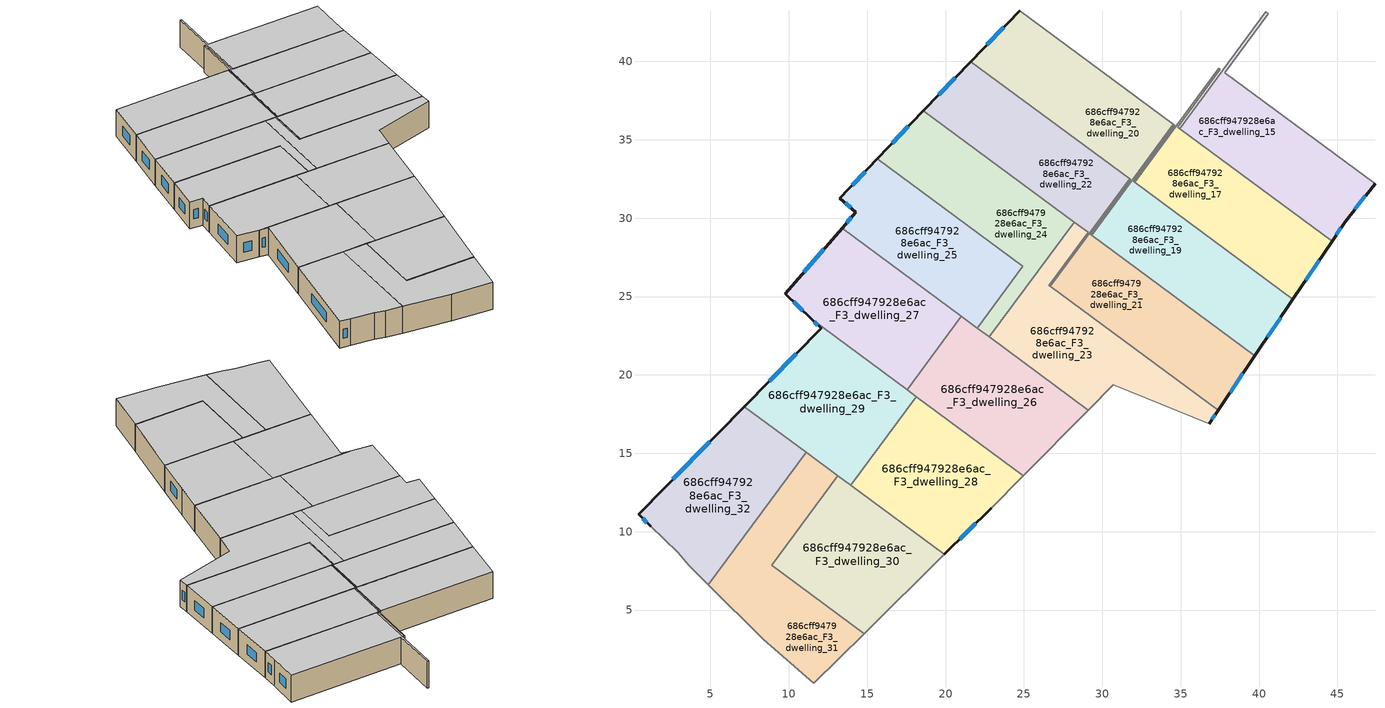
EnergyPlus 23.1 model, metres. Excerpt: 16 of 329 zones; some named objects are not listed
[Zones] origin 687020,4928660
686cff947928e6ac_F3_dwelling_15
 floor to 686cff947928e6ac_F2_dwelling_15 (EU_floor_Construction): 40.58,43.06 37.8,39.29 47.4,32.21 45.5,29.79 44.66,28.53 34.94,35.7 40.44,43.16 z9
 wall outside (EU_wall_Construction): 44.66,28.53 45.5,29.79 47.4,32.21 z9:12
 wall to 686cff947928e6ac_F3_dwelling_17 (EU_wall_Construction): 34.94,35.7 44.66,28.53 z9:12
 wall to 686cff947928e6ac_F3_dwelling_16 (EU_wall_Construction): 40.44,43.16 34.94,35.7 z9:12
 wall to 686cff947928e6ac_F3_dwelling_14 (EU_wall_Construction): 47.4,32.21 37.8,39.29 40.58,43.06 z9:12
 wall to 686cff947928e6ac_F3_dwelling_12 (EU_wall_Construction): 40.58,43.06 40.44,43.16 z9:12
 window (EU_Window_Construction): 46.12,30.57 46.78,31.42 / 44.93,28.94 45.23,29.38 z9.98:11.02
 ceiling to 686cff947928e6ac_F4_dwelling_15 (EU_floor_Construction): 45.5,29.79 47.4,32.21 37.8,39.29 40.58,43.06 40.44,43.16 34.94,35.7 44.66,28.53 z12
686cff947928e6ac_F3_dwelling_17
 floor to 686cff947928e6ac_F2_dwelling_17 (EU_floor_Construction): 37.53,39.5 34.8,35.8 34.94,35.7 44.66,28.53 42.16,24.82 32.06,32.28 37.44,39.56 z9
 wall outside (EU_wall_Construction): 42.16,24.82 44.66,28.53 z9:12
 wall to 686cff947928e6ac_F3_dwelling_18 (EU_wall_Construction): 37.44,39.56 32.06,32.28 z9:12
 wall to 686cff947928e6ac_F3_dwelling_16 (EU_wall_Construction): 34.94,35.7 34.8,35.8 37.53,39.5 37.44,39.56 z9:12
 wall to 686cff947928e6ac_F3_dwelling_19 (EU_wall_Construction): 32.06,32.28 42.16,24.82 z9:12
 window (EU_Window_Construction): 42.97,26.03 43.84,27.32 z9.98:11.02
 ceiling to 686cff947928e6ac_F4_dwelling_17 (EU_floor_Construction): 42.16,24.82 44.66,28.53 34.94,35.7 34.8,35.8 37.53,39.5 37.44,39.56 32.06,32.28 z12
686cff947928e6ac_F3_dwelling_19
 floor to 686cff947928e6ac_F2_dwelling_19 (EU_floor_Construction): 34.62,35.94 31.97,32.35 42.16,24.82 39.74,21.23 29.32,28.93 34.54,36 z9
 wall outside (EU_wall_Construction): 39.74,21.23 42.16,24.82 z9:12
 wall to 686cff947928e6ac_F3_dwelling_20 (EU_wall_Construction): 34.54,36 29.32,28.93 z9:12
 wall to 686cff947928e6ac_F3_dwelling_18 (EU_wall_Construction): 32.06,32.28 31.97,32.35 34.62,35.94 34.54,36 z9:12
 wall to 686cff947928e6ac_F3_dwelling_21 (EU_wall_Construction): 29.32,28.93 39.74,21.23 z9:12
 window (EU_Window_Construction): 40.53,22.4 41.37,23.66 z9.98:11.02
 ceiling to 686cff947928e6ac_F4_dwelling_19 (EU_floor_Construction): 39.74,21.23 42.16,24.82 31.97,32.35 34.62,35.94 34.54,36 29.32,28.93 z12
686cff947928e6ac_F3_dwelling_20
 floor to 686cff947928e6ac_F2_dwelling_20 (EU_floor_Construction): 34.54,36 29.32,28.93 29.24,28.98 31.81,32.47 21.62,40 24.73,43.24 z9
 wall outside (EU_wall_Construction): 24.73,43.24 21.62,40 z9:12
 wall to 686cff947928e6ac_F3_dwelling_21 (EU_wall_Construction): 31.74,32.52 31.81,32.47 29.24,28.98 29.32,28.93 z9:12
 wall to 686cff947928e6ac_F3_dwelling_18 (EU_wall_Construction): 34.54,36 24.73,43.24 z9:12
 wall to 686cff947928e6ac_F3_dwelling_22 (EU_wall_Construction): 21.62,40 31.74,32.52 z9:12
 window (EU_Window_Construction): 23.72,42.19 22.63,41.05 z9.98:11.02
 ceiling to 686cff947928e6ac_F4_dwelling_20 (EU_floor_Construction): 31.81,32.47 29.24,28.98 29.32,28.93 34.54,36 24.73,43.24 21.62,40 z12
686cff947928e6ac_F3_dwelling_21
 floor to 686cff947928e6ac_F2_dwelling_21 (EU_floor_Construction): 31.81,32.47 29.24,28.98 39.74,21.23 37.39,17.74 26.67,25.65 31.74,32.52 z9
 wall outside (EU_wall_Construction): 37.39,17.74 39.74,21.23 z9:12
 wall to 686cff947928e6ac_F3_dwelling_22 (EU_wall_Construction): 31.74,32.52 26.67,25.65 z9:12
 wall to 686cff947928e6ac_F3_dwelling_23 (EU_wall_Construction): 26.67,25.65 37.39,17.74 z9:12
 window (EU_Window_Construction): 38.15,18.87 38.98,20.09 z9.98:11.02
 ceiling to 686cff947928e6ac_F4_dwelling_21 (EU_floor_Construction): 37.39,17.74 39.74,21.23 29.24,28.98 31.81,32.47 31.74,32.52 26.67,25.65 z12
686cff947928e6ac_F3_dwelling_22
 floor to 686cff947928e6ac_F2_dwelling_22 (EU_floor_Construction): 31.74,32.52 26.67,25.65 26.59,25.71 29.09,29.09 18.59,36.85 21.62,40 z9
 wall outside (EU_wall_Construction): 21.62,40 18.59,36.85 z9:12
 wall to 686cff947928e6ac_F3_dwelling_23 (EU_wall_Construction): 28.2,29.75 29.09,29.09 26.59,25.71 26.67,25.65 z9:12
 wall to 686cff947928e6ac_F3_dwelling_24 (EU_wall_Construction): 18.59,36.85 28.2,29.75 z9:12
 window (EU_Window_Construction): 20.63,38.97 19.58,37.87 z9.98:11.02
 ceiling to 686cff947928e6ac_F4_dwelling_22 (EU_floor_Construction): 29.09,29.09 26.59,25.71 26.67,25.65 31.74,32.52 21.62,40 18.59,36.85 z12
686cff947928e6ac_F3_dwelling_23
 floor to 686cff947928e6ac_F2_dwelling_23 (EU_floor_Construction): 29.09,29.09 26.59,25.71 37.39,17.74 36.81,16.89 30.69,19.37 29.11,17.76 22.79,22.43 28.2,29.75 z9
 wall outside (EU_wall_Construction): 36.81,16.89 37.39,17.74 z9:12
 wall adiabatic (EU_wall_Construction): 29.11,17.76 30.69,19.37 36.81,16.89 z9:12
 wall to 686cff947928e6ac_F3_dwelling_24 (EU_wall_Construction): 28.2,29.75 22.79,22.43 z9:12
 wall to 686cff947928e6ac_F3_dwelling_26 (EU_wall_Construction): 22.79,22.43 29.11,17.76 z9:12
 window (EU_Window_Construction): 37,17.16 37.2,17.46 z9.98:11.02
 ceiling to 686cff947928e6ac_F4_dwelling_23 (EU_floor_Construction): 36.81,16.89 37.39,17.74 26.59,25.71 29.09,29.09 28.2,29.75 22.79,22.43 29.11,17.76 30.69,19.37 z12
686cff947928e6ac_F3_dwelling_24
 floor to 686cff947928e6ac_F2_dwelling_24 (EU_floor_Construction): 28.2,29.75 22.79,22.43 22.03,22.99 24.94,26.93 15.66,33.79 18.59,36.85 z9
 wall outside (EU_wall_Construction): 18.59,36.85 15.66,33.79 z9:12
 wall to 686cff947928e6ac_F3_dwelling_25 (EU_wall_Construction): 15.66,33.79 24.94,26.93 22.03,22.99 z9:12
 wall to 686cff947928e6ac_F3_dwelling_26 (EU_wall_Construction): 22.03,22.99 22.79,22.43 z9:12
 window (EU_Window_Construction): 17.64,35.85 16.61,34.78 z9.98:11.02
 ceiling to 686cff947928e6ac_F4_dwelling_24 (EU_floor_Construction): 22.79,22.43 28.2,29.75 18.59,36.85 15.66,33.79 24.94,26.93 22.03,22.99 z12
686cff947928e6ac_F3_dwelling_25
 floor to 686cff947928e6ac_F2_dwelling_25 (EU_floor_Construction): 24.94,26.93 22.03,22.99 13.4,29.37 14.29,30.39 13.26,31.29 15.66,33.79 z9
 wall outside (EU_wall_Construction): 15.66,33.79 13.26,31.29 14.29,30.39 13.4,29.37 z9:12
 wall to 686cff947928e6ac_F3_dwelling_27 (EU_wall_Construction): 13.4,29.37 21.02,23.74 z9:12
 wall to 686cff947928e6ac_F3_dwelling_26 (EU_wall_Construction): 21.02,23.74 22.03,22.99 z9:12
 window (EU_Window_Construction): 14,30.05 13.69,29.7 / 13.59,30.99 13.95,30.68 / 14.87,32.97 14.04,32.1 z9.98:11.02
 ceiling to 686cff947928e6ac_F4_dwelling_25 (EU_floor_Construction): 22.03,22.99 24.94,26.93 15.66,33.79 13.26,31.29 14.29,30.39 13.4,29.37 z12
686cff947928e6ac_F3_dwelling_26
 floor to 686cff947928e6ac_F2_dwelling_26 (EU_floor_Construction): 29.11,17.76 24.97,13.58 17.56,19.06 21.02,23.74 z9
 wall to 686cff947928e6ac_F3_dwelling_27 (EU_wall_Construction): 21.02,23.74 17.56,19.06 z9:12
 wall adiabatic (EU_wall_Construction): 24.97,13.58 29.11,17.76 z9:12
 wall to 686cff947928e6ac_F3_dwelling_28 (EU_wall_Construction): 18.15,18.62 24.97,13.58 z9:12
 wall to 686cff947928e6ac_F3_dwelling_29 (EU_wall_Construction): 17.56,19.06 18.15,18.62 z9:12
 ceiling to 686cff947928e6ac_F4_dwelling_26 (EU_floor_Construction): 24.97,13.58 29.11,17.76 21.02,23.74 17.56,19.06 z12
686cff947928e6ac_F3_dwelling_27
 floor to 686cff947928e6ac_F2_dwelling_27 (EU_floor_Construction): 21.02,23.74 17.56,19.06 11.43,23.59 9.78,25.2 13.4,29.37 z9
 wall outside (EU_wall_Construction): 13.4,29.37 9.78,25.2 11.43,23.59 z9:12
 wall to 686cff947928e6ac_F3_dwelling_29 (EU_wall_Construction): 11.43,23.59 17.56,19.06 z9:12
 window (EU_Window_Construction): 10.31,24.67 10.89,24.11 / 12.22,28.01 10.95,26.55 z9.98:11.02
 ceiling to 686cff947928e6ac_F4_dwelling_27 (EU_floor_Construction): 17.56,19.06 21.02,23.74 13.4,29.37 9.78,25.2 11.43,23.59 z12
686cff947928e6ac_F3_dwelling_28
 floor to 686cff947928e6ac_F2_dwelling_28 (EU_floor_Construction): 24.97,13.58 22.9,11.49 19.93,8.55 13.96,12.96 18.15,18.62 z9
 wall outside (EU_wall_Construction): 19.93,8.55 22.9,11.49 z9:12
 wall adiabatic (EU_wall_Construction): 22.9,11.49 24.97,13.58 z9:12
 wall to 686cff947928e6ac_F3_dwelling_29 (EU_wall_Construction): 18.15,18.62 13.96,12.96 z9:12
 wall to 686cff947928e6ac_F3_dwelling_30 (EU_wall_Construction): 13.96,12.96 19.93,8.55 z9:12
 window (EU_Window_Construction): 20.9,9.51 21.94,10.53 z9.98:11.02
 ceiling to 686cff947928e6ac_F4_dwelling_28 (EU_floor_Construction): 22.9,11.49 24.97,13.58 18.15,18.62 13.96,12.96 19.93,8.55 z12
686cff947928e6ac_F3_dwelling_29
 floor to 686cff947928e6ac_F2_dwelling_29 (EU_floor_Construction): 18.15,18.62 13.96,12.96 7.17,17.98 12.06,22.97 11.43,23.59 z9
 wall outside (EU_wall_Construction): 11.43,23.59 12.06,22.97 7.17,17.98 z9:12
 wall to 686cff947928e6ac_F3_dwelling_32 (EU_wall_Construction): 7.17,17.98 11.11,15.07 z9:12
 wall to 686cff947928e6ac_F3_dwelling_31 (EU_wall_Construction): 11.11,15.07 13.12,13.58 z9:12
 wall to 686cff947928e6ac_F3_dwelling_30 (EU_wall_Construction): 13.12,13.58 13.96,12.96 z9:12
 window (EU_Window_Construction): 11.63,23.39 11.86,23.17 / 10.47,21.34 8.76,19.6 z9.98:11.02
 ceiling to 686cff947928e6ac_F4_dwelling_29 (EU_floor_Construction): 13.96,12.96 18.15,18.62 11.43,23.59 12.06,22.97 7.17,17.98 z12
686cff947928e6ac_F3_dwelling_30
 floor to 686cff947928e6ac_F2_dwelling_30 (EU_floor_Construction): 19.93,8.55 14.82,3.51 8.91,7.87 13.12,13.58 z9
 wall adiabatic (EU_wall_Construction): 14.82,3.51 19.93,8.55 z9:12
 wall to 686cff947928e6ac_F3_dwelling_31 (EU_wall_Construction): 13.12,13.58 8.91,7.87 14.82,3.51 z9:12
 ceiling to 686cff947928e6ac_F4_dwelling_30 (EU_floor_Construction): 19.93,8.55 13.12,13.58 8.91,7.87 14.82,3.51 z12
686cff947928e6ac_F3_dwelling_31
 floor to 686cff947928e6ac_F2_dwelling_31 (EU_floor_Construction): 13.12,13.58 8.91,7.87 14.82,3.51 11.59,0.33 8.38,3.13 4.86,6.61 11.11,15.07 z9
 wall adiabatic (EU_wall_Construction): 4.86,6.61 8.38,3.13 11.59,0.33 14.82,3.51 z9:12
 wall to 686cff947928e6ac_F3_dwelling_32 (EU_wall_Construction): 11.11,15.07 4.86,6.61 z9:12
 ceiling to 686cff947928e6ac_F4_dwelling_31 (EU_floor_Construction): 14.82,3.51 8.91,7.87 13.12,13.58 11.11,15.07 4.86,6.61 8.38,3.13 11.59,0.33 z12
686cff947928e6ac_F3_dwelling_32
 floor to 686cff947928e6ac_F2_dwelling_32 (EU_floor_Construction): 11.11,15.07 4.86,6.61 3.64,7.81 2.91,8.69 1.2,10.34 0.42,11.11 7.17,17.98 z9
 wall outside (EU_wall_Construction): 7.17,17.98 0.42,11.11 1.2,10.34 z9:12
 wall adiabatic (EU_wall_Construction): 1.2,10.34 2.91,8.69 3.64,7.81 4.86,6.61 z9:12
 window (EU_Window_Construction): 0.67,10.86 0.95,10.59 / 4.97,15.74 2.61,13.34 z9.98:11.02
 ceiling to 686cff947928e6ac_F4_dwelling_32 (EU_floor_Construction): 4.86,6.61 11.11,15.07 7.17,17.98 0.42,11.11 1.2,10.34 2.91,8.69 3.64,7.81 z12
[Building]
EU S2 Campaign: North Axis=0; Terrain=City; Solar Distribution=FullExterior
[Site:Location]
Bologna: Latitude=44.5; Longitude=11.25; Time Zone=1; Elevation=37
[SizingPeriod:WeatherFileDays]
AnnualSizingPeriod: Begin Month=1; Begin Day of Month=1; End Month=12; End Day of Month=31; Day of Week for Start Day=Monday; Use Weather File Daylight Saving Period=No; Use Weather File Rain and Snow Indicators=No
[MATERIAL]
EU_InternalMass_Material: Roughness=MediumRough; Thickness=0.1; Conductivity=1; Density=1800; Specific Heat=900; Thermal Absorptance=0.9; Solar Absorptance=0.7; Visible Absorptance=0.7
[MATERIAL:NOMASS] Roughness=MediumRough; Thermal Absorptance=0.9; Solar Absorptance=0.7; Visible Absorptance=0.7
Name | Thermal Resistance
EU_wall_NoMass | 0.905828
EU_floor_NoMass | 0.67114
[WINDOWMATERIAL:SIMPLEGLAZINGSYSTEM]
EU_Window_SimpleGlazing: UFactor=4.52486; Solar Heat Gain Coefficient=0.85; Visible Transmittance=0.85
[CONSTRUCTION]
EU_wall_Construction: EU_wall_NoMass
EU_floor_Construction: EU_floor_NoMass
EU_Window_Construction: EU_Window_SimpleGlazing
EU_InternalMass_Construction: EU_InternalMass_Material
[ZONE] Type=1; Multiplier=1; Ceiling Height=autocalculate; Floor Area=autocalculate; Part of Total Floor Area=Yes
Name | Volume
686cff947928e6ac_F3_dwelling_15 | 168.284
686cff947928e6ac_F3_dwelling_17 | 168.273
686cff947928e6ac_F3_dwelling_19; 686cff947928e6ac_F3_dwelling_27 | 168.274
686cff947928e6ac_F3_dwelling_20 | 168.287
686cff947928e6ac_F3_dwelling_21 | 168.293
686cff947928e6ac_F3_dwelling_22 | 168.278
686cff947928e6ac_F3_dwelling_23 | 168.296
686cff947928e6ac_F3_dwelling_24 | 168.26
686cff947928e6ac_F3_dwelling_25; 686cff947928e6ac_F3_dwelling_32 | 168.292
686cff947928e6ac_F3_dwelling_26 | 168.29
686cff947928e6ac_F3_dwelling_28 | 168.269
686cff947928e6ac_F3_dwelling_29 | 168.272
686cff947928e6ac_F3_dwelling_30 | 168.282
686cff947928e6ac_F3_dwelling_31 | 168.276
[INTERNALMASS] Construction=EU_InternalMass_Construction
Name | Zone or ZoneList | Surface Area
686cff947928e6ac_F3_dwelling_15_EU_InternalMass | 686cff947928e6ac_F3_dwelling_15 | 56.0937
686cff947928e6ac_F3_dwelling_17_EU_InternalMass | 686cff947928e6ac_F3_dwelling_17 | 56.0919
686cff947928e6ac_F3_dwelling_19_EU_InternalMass | 686cff947928e6ac_F3_dwelling_19 | 56.0916
686cff947928e6ac_F3_dwelling_20_EU_InternalMass | 686cff947928e6ac_F3_dwelling_20 | 56.0942
686cff947928e6ac_F3_dwelling_21_EU_InternalMass | 686cff947928e6ac_F3_dwelling_21 | 56.0964
686cff947928e6ac_F3_dwelling_22_EU_InternalMass | 686cff947928e6ac_F3_dwelling_22 | 56.0935
686cff947928e6ac_F3_dwelling_23_EU_InternalMass | 686cff947928e6ac_F3_dwelling_23 | 56.0988
686cff947928e6ac_F3_dwelling_24_EU_InternalMass | 686cff947928e6ac_F3_dwelling_24 | 56.087
686cff947928e6ac_F3_dwelling_25_EU_InternalMass | 686cff947928e6ac_F3_dwelling_25 | 56.0966
686cff947928e6ac_F3_dwelling_26_EU_InternalMass | 686cff947928e6ac_F3_dwelling_26 | 56.0964
686cff947928e6ac_F3_dwelling_27_EU_InternalMass | 686cff947928e6ac_F3_dwelling_27 | 56.0918
686cff947928e6ac_F3_dwelling_28_EU_InternalMass | 686cff947928e6ac_F3_dwelling_28 | 56.0895
686cff947928e6ac_F3_dwelling_29_EU_InternalMass | 686cff947928e6ac_F3_dwelling_29 | 56.0911
686cff947928e6ac_F3_dwelling_30_EU_InternalMass | 686cff947928e6ac_F3_dwelling_30 | 56.0926
686cff947928e6ac_F3_dwelling_31_EU_InternalMass | 686cff947928e6ac_F3_dwelling_31 | 56.092
686cff947928e6ac_F3_dwelling_32_EU_InternalMass | 686cff947928e6ac_F3_dwelling_32 | 56.0972
[OTHEREQUIPMENT] Fuel Type=Electricity; Design Level Calculation Method=Watts/Area; Power per Zone Floor Area=1; Fraction Latent=0; Fraction Radiant=0; Fraction Lost=0; Carbon Dioxide Generation Rate=0; EndUse Subcategory=EU_Step8_InternalGains
Name | Zone or ZoneList or Space or SpaceList | Schedule
EU_Step8_InternalGain_686cff947928e6ac_F3_dwelling_15_f000 | 686cff947928e6ac_F3_dwelling_15 | EU_Step8_GainSchedule_686cff947928e6ac_F3_dwelling_15_f000
EU_Step8_InternalGain_686cff947928e6ac_F3_dwelling_17_f000 | 686cff947928e6ac_F3_dwelling_17 | EU_Step8_GainSchedule_686cff947928e6ac_F3_dwelling_17_f000
EU_Step8_InternalGain_686cff947928e6ac_F3_dwelling_19_f000 | 686cff947928e6ac_F3_dwelling_19 | EU_Step8_GainSchedule_686cff947928e6ac_F3_dwelling_19_f000
EU_Step8_InternalGain_686cff947928e6ac_F3_dwelling_20_f000 | 686cff947928e6ac_F3_dwelling_20 | EU_Step8_GainSchedule_686cff947928e6ac_F3_dwelling_20_f000
EU_Step8_InternalGain_686cff947928e6ac_F3_dwelling_21_f000 | 686cff947928e6ac_F3_dwelling_21 | EU_Step8_GainSchedule_686cff947928e6ac_F3_dwelling_21_f000
EU_Step8_InternalGain_686cff947928e6ac_F3_dwelling_22_f000 | 686cff947928e6ac_F3_dwelling_22 | EU_Step8_GainSchedule_686cff947928e6ac_F3_dwelling_22_f000
EU_Step8_InternalGain_686cff947928e6ac_F3_dwelling_23_f000 | 686cff947928e6ac_F3_dwelling_23 | EU_Step8_GainSchedule_686cff947928e6ac_F3_dwelling_23_f000
EU_Step8_InternalGain_686cff947928e6ac_F3_dwelling_24_f000 | 686cff947928e6ac_F3_dwelling_24 | EU_Step8_GainSchedule_686cff947928e6ac_F3_dwelling_24_f000
EU_Step8_InternalGain_686cff947928e6ac_F3_dwelling_25_f000 | 686cff947928e6ac_F3_dwelling_25 | EU_Step8_GainSchedule_686cff947928e6ac_F3_dwelling_25_f000
EU_Step8_InternalGain_686cff947928e6ac_F3_dwelling_26_f000 | 686cff947928e6ac_F3_dwelling_26 | EU_Step8_GainSchedule_686cff947928e6ac_F3_dwelling_26_f000
EU_Step8_InternalGain_686cff947928e6ac_F3_dwelling_27_f000 | 686cff947928e6ac_F3_dwelling_27 | EU_Step8_GainSchedule_686cff947928e6ac_F3_dwelling_27_f000
EU_Step8_InternalGain_686cff947928e6ac_F3_dwelling_28_f000 | 686cff947928e6ac_F3_dwelling_28 | EU_Step8_GainSchedule_686cff947928e6ac_F3_dwelling_28_f000
EU_Step8_InternalGain_686cff947928e6ac_F3_dwelling_29_f000 | 686cff947928e6ac_F3_dwelling_29 | EU_Step8_GainSchedule_686cff947928e6ac_F3_dwelling_29_f000
EU_Step8_InternalGain_686cff947928e6ac_F3_dwelling_30_f000 | 686cff947928e6ac_F3_dwelling_30 | EU_Step8_GainSchedule_686cff947928e6ac_F3_dwelling_30_f000
EU_Step8_InternalGain_686cff947928e6ac_F3_dwelling_31_f000 | 686cff947928e6ac_F3_dwelling_31 | EU_Step8_GainSchedule_686cff947928e6ac_F3_dwelling_31_f000
EU_Step8_InternalGain_686cff947928e6ac_F3_dwelling_32_f000 | 686cff947928e6ac_F3_dwelling_32 | EU_Step8_GainSchedule_686cff947928e6ac_F3_dwelling_32_f000
[ZONEVENTILATION:DESIGNFLOWRATE] Schedule=EU_AlwaysOn; Design Flow Rate Calculation Method=AirChanges/Hour; Air Changes per Hour=0.73129; Ventilation Type=Natural; Fan Pressure Rise=0; Fan Total Efficiency=1; Constant Term Coefficient=1; Temperature Term Coefficient=0; Velocity Term Coefficient=0; Velocity Squared Term Coefficient=0; Minimum Indoor Temperature=-100; Maximum Indoor Temperature=100; Delta Temperature=-100; Minimum Outdoor Temperature=-100; Maximum Outdoor Temperature=100; Maximum Wind Speed=40
Name | Zone or ZoneList or Space or SpaceList
EU_ConstantAir_686cff947928e6ac_F3_dwelling_15 | 686cff947928e6ac_F3_dwelling_15
EU_ConstantAir_686cff947928e6ac_F3_dwelling_17 | 686cff947928e6ac_F3_dwelling_17
EU_ConstantAir_686cff947928e6ac_F3_dwelling_19 | 686cff947928e6ac_F3_dwelling_19
EU_ConstantAir_686cff947928e6ac_F3_dwelling_20 | 686cff947928e6ac_F3_dwelling_20
EU_ConstantAir_686cff947928e6ac_F3_dwelling_21 | 686cff947928e6ac_F3_dwelling_21
EU_ConstantAir_686cff947928e6ac_F3_dwelling_22 | 686cff947928e6ac_F3_dwelling_22
EU_ConstantAir_686cff947928e6ac_F3_dwelling_23 | 686cff947928e6ac_F3_dwelling_23
EU_ConstantAir_686cff947928e6ac_F3_dwelling_24 | 686cff947928e6ac_F3_dwelling_24
EU_ConstantAir_686cff947928e6ac_F3_dwelling_25 | 686cff947928e6ac_F3_dwelling_25
EU_ConstantAir_686cff947928e6ac_F3_dwelling_26 | 686cff947928e6ac_F3_dwelling_26
EU_ConstantAir_686cff947928e6ac_F3_dwelling_27 | 686cff947928e6ac_F3_dwelling_27
EU_ConstantAir_686cff947928e6ac_F3_dwelling_28 | 686cff947928e6ac_F3_dwelling_28
EU_ConstantAir_686cff947928e6ac_F3_dwelling_29 | 686cff947928e6ac_F3_dwelling_29
EU_ConstantAir_686cff947928e6ac_F3_dwelling_30 | 686cff947928e6ac_F3_dwelling_30
EU_ConstantAir_686cff947928e6ac_F3_dwelling_31 | 686cff947928e6ac_F3_dwelling_31
EU_ConstantAir_686cff947928e6ac_F3_dwelling_32 | 686cff947928e6ac_F3_dwelling_32
[HVACTEMPLATE:ZONE:IDEALLOADSAIRSYSTEM] System Availability Schedule=EU_AlwaysOn; Maximum Heating Supply Air Temperature=50; Minimum Cooling Supply Air Temperature=13; Maximum Heating Supply Air Humidity Ratio=0.0156; Minimum Cooling Supply Air Humidity Ratio=0.0077; Heating Limit=NoLimit; Cooling Limit=NoLimit; Heating Availability Schedule=EU_AlwaysOn; Cooling Availability Schedule=EU_CoolingOff; Dehumidification Control Type=ConstantSensibleHeatRatio; Cooling Sensible Heat Ratio=0.7; Dehumidification Setpoint=60; Humidification Control Type=None; Humidification Setpoint=30; Outdoor Air Method=None; Outdoor Air Flow Rate per Person=0.00944; Outdoor Air Flow Rate per Zone Floor Area=0; Outdoor Air Flow Rate per Zone=0; Demand Controlled Ventilation Type=None; Outdoor Air Economizer Type=NoEconomizer; Heat Recovery Type=None; Sensible Heat Recovery Effectiveness=0.7; Latent Heat Recovery Effectiveness=0.65
Name | Template Thermostat
686cff947928e6ac_F3_dwelling_15 | EU_HeatOnly_686cff947928e6ac_F3_dwelling_15
686cff947928e6ac_F3_dwelling_17 | EU_HeatOnly_686cff947928e6ac_F3_dwelling_17
686cff947928e6ac_F3_dwelling_19 | EU_HeatOnly_686cff947928e6ac_F3_dwelling_19
686cff947928e6ac_F3_dwelling_20 | EU_HeatOnly_686cff947928e6ac_F3_dwelling_20
686cff947928e6ac_F3_dwelling_21 | EU_HeatOnly_686cff947928e6ac_F3_dwelling_21
686cff947928e6ac_F3_dwelling_22 | EU_HeatOnly_686cff947928e6ac_F3_dwelling_22
686cff947928e6ac_F3_dwelling_23 | EU_HeatOnly_686cff947928e6ac_F3_dwelling_23
686cff947928e6ac_F3_dwelling_24 | EU_HeatOnly_686cff947928e6ac_F3_dwelling_24
686cff947928e6ac_F3_dwelling_25 | EU_HeatOnly_686cff947928e6ac_F3_dwelling_25
686cff947928e6ac_F3_dwelling_26 | EU_HeatOnly_686cff947928e6ac_F3_dwelling_26
686cff947928e6ac_F3_dwelling_27 | EU_HeatOnly_686cff947928e6ac_F3_dwelling_27
686cff947928e6ac_F3_dwelling_28 | EU_HeatOnly_686cff947928e6ac_F3_dwelling_28
686cff947928e6ac_F3_dwelling_29 | EU_HeatOnly_686cff947928e6ac_F3_dwelling_29
686cff947928e6ac_F3_dwelling_30 | EU_HeatOnly_686cff947928e6ac_F3_dwelling_30
686cff947928e6ac_F3_dwelling_31 | EU_HeatOnly_686cff947928e6ac_F3_dwelling_31
686cff947928e6ac_F3_dwelling_32 | EU_HeatOnly_686cff947928e6ac_F3_dwelling_32
[SIZING:ZONE] Zone Cooling Design Supply Air Temperature Input Method=SupplyAirTemperature; Zone Cooling Design Supply Air Temperature=13; Zone Heating Design Supply Air Temperature Input Method=SupplyAirTemperature; Zone Heating Design Supply Air Temperature=50; Zone Cooling Design Supply Air Humidity Ratio=0.008; Zone Heating Design Supply Air Humidity Ratio=0.008; Cooling Design Air Flow Method=DesignDay; Cooling Design Air Flow Rate=0; Cooling Minimum Air Flow per Zone Floor Area=0.000762; Cooling Minimum Air Flow=0; Cooling Minimum Air Flow Fraction=0.2; Heating Design Air Flow Method=DesignDay; Heating Design Air Flow Rate=0; Heating Maximum Air Flow per Zone Floor Area=0.002032; Heating Maximum Air Flow=0.141576; Heating Maximum Air Flow Fraction=0.3; Account for Dedicated Outdoor Air System=No; Dedicated Outdoor Air System Control Strategy=NeutralSupplyAir; Dedicated Outdoor Air Low Setpoint Temperature for Design=autosize; Dedicated Outdoor Air High Setpoint Temperature for Design=autosize; Zone Load Sizing Method=Sensible Load Only No Latent Load; Zone Latent Cooling Design Supply Air Humidity Ratio Input Method=HumidityRatioDifference; Zone Cooling Design Supply Air Humidity Ratio Difference=0.005; Zone Latent Heating Design Supply Air Humidity Ratio Input Method=HumidityRatioDifference; Zone Humidification Design Supply Air Humidity Ratio Difference=0.005
686cff947928e6ac_F3_dwelling_15; 686cff947928e6ac_F3_dwelling_17; 686cff947928e6ac_F3_dwelling_19; 686cff947928e6ac_F3_dwelling_20; 686cff947928e6ac_F3_dwelling_21; 686cff947928e6ac_F3_dwelling_22; 686cff947928e6ac_F3_dwelling_23; 686cff947928e6ac_F3_dwelling_24; 686cff947928e6ac_F3_dwelling_25; 686cff947928e6ac_F3_dwelling_26; 686cff947928e6ac_F3_dwelling_27; 686cff947928e6ac_F3_dwelling_28; 686cff947928e6ac_F3_dwelling_29; 686cff947928e6ac_F3_dwelling_30; 686cff947928e6ac_F3_dwelling_31; 686cff947928e6ac_F3_dwelling_32
[SCHEDULE:CONSTANT]
Name | Hourly Value
EU_AlwaysOn | 1
EU_CoolingOff | 0
[SCHEDULE:FILE] Column Number=1; Rows to Skip at Top=0; Number of Hours of Data=8760; Column Separator=Comma; Interpolate to Timestep=No; Minutes per Item=60; Adjust Schedule for Daylight Savings=Yes
Name | File
EU_Step8_GainSchedule_686cff947928e6ac_F3_dwelling_15_f000 | ../../schedules/686cff947928e6ac/686cff947928e6ac_F3_dwelling_15_f000_gain.csv
EU_Step8_GainSchedule_686cff947928e6ac_F3_dwelling_17_f000 | ../../schedules/686cff947928e6ac/686cff947928e6ac_F3_dwelling_17_f000_gain.csv
EU_Step8_GainSchedule_686cff947928e6ac_F3_dwelling_19_f000 | ../../schedules/686cff947928e6ac/686cff947928e6ac_F3_dwelling_19_f000_gain.csv
EU_Step8_GainSchedule_686cff947928e6ac_F3_dwelling_20_f000 | ../../schedules/686cff947928e6ac/686cff947928e6ac_F3_dwelling_20_f000_gain.csv
EU_Step8_GainSchedule_686cff947928e6ac_F3_dwelling_21_f000 | ../../schedules/686cff947928e6ac/686cff947928e6ac_F3_dwelling_21_f000_gain.csv
EU_Step8_GainSchedule_686cff947928e6ac_F3_dwelling_22_f000 | ../../schedules/686cff947928e6ac/686cff947928e6ac_F3_dwelling_22_f000_gain.csv
EU_Step8_GainSchedule_686cff947928e6ac_F3_dwelling_23_f000 | ../../schedules/686cff947928e6ac/686cff947928e6ac_F3_dwelling_23_f000_gain.csv
EU_Step8_GainSchedule_686cff947928e6ac_F3_dwelling_24_f000 | ../../schedules/686cff947928e6ac/686cff947928e6ac_F3_dwelling_24_f000_gain.csv
EU_Step8_GainSchedule_686cff947928e6ac_F3_dwelling_25_f000 | ../../schedules/686cff947928e6ac/686cff947928e6ac_F3_dwelling_25_f000_gain.csv
EU_Step8_GainSchedule_686cff947928e6ac_F3_dwelling_26_f000 | ../../schedules/686cff947928e6ac/686cff947928e6ac_F3_dwelling_26_f000_gain.csv
EU_Step8_GainSchedule_686cff947928e6ac_F3_dwelling_27_f000 | ../../schedules/686cff947928e6ac/686cff947928e6ac_F3_dwelling_27_f000_gain.csv
EU_Step8_GainSchedule_686cff947928e6ac_F3_dwelling_28_f000 | ../../schedules/686cff947928e6ac/686cff947928e6ac_F3_dwelling_28_f000_gain.csv
EU_Step8_GainSchedule_686cff947928e6ac_F3_dwelling_29_f000 | ../../schedules/686cff947928e6ac/686cff947928e6ac_F3_dwelling_29_f000_gain.csv
EU_Step8_GainSchedule_686cff947928e6ac_F3_dwelling_30_f000 | ../../schedules/686cff947928e6ac/686cff947928e6ac_F3_dwelling_30_f000_gain.csv
EU_Step8_GainSchedule_686cff947928e6ac_F3_dwelling_31_f000 | ../../schedules/686cff947928e6ac/686cff947928e6ac_F3_dwelling_31_f000_gain.csv
EU_Step8_GainSchedule_686cff947928e6ac_F3_dwelling_32_f000 | ../../schedules/686cff947928e6ac/686cff947928e6ac_F3_dwelling_32_f000_gain.csv
